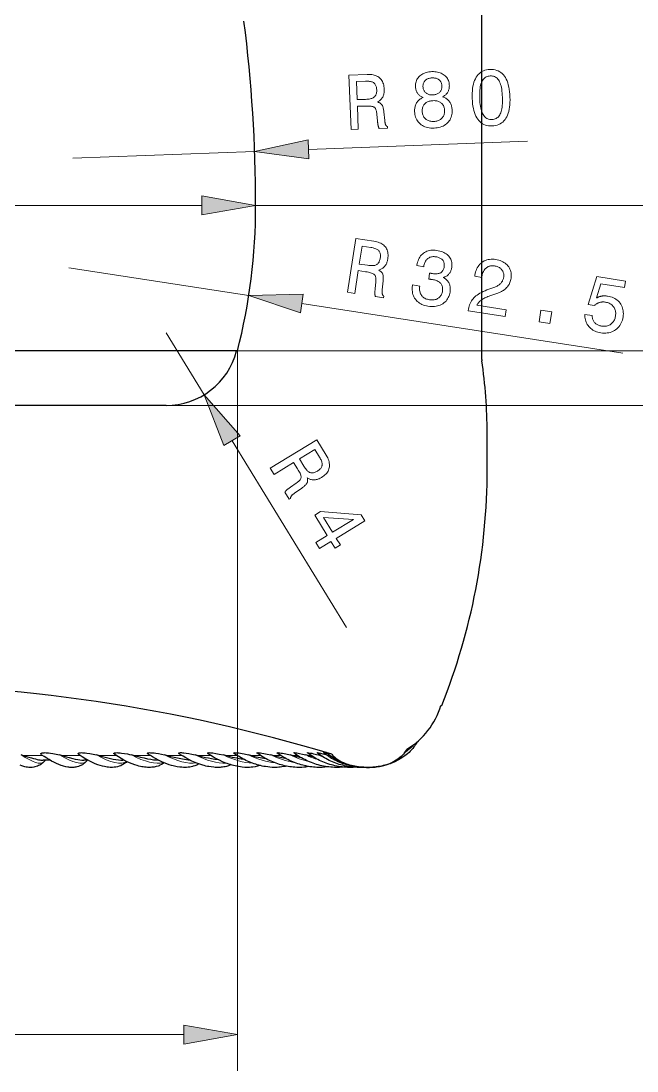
# Model space of a CAD drawing. Extents: x 0 to 297, y 0 to 420.
# Drawn here: x 165.6 to 199.5, y 113.2 to 170.9 of the extents above; entities that cross this region are included whole.
import ezdxf

# ---------------------------------------------------------------- set-up
doc = ezdxf.new("R2010")
doc.units = 0

msp = doc.modelspace()

# ---------------------------------------------------------------- linework, layer by layer
at = {"color": 7, "lineweight": 30}
for p, q in [((190.938, 152.298), (190.938, 266.724)), ((177.513, 152.761), (135.513, 152.761)), ((177.463, 152.761), (135.563, 152.761)), ((173.59, 149.761), (139.436, 149.761))]:
    msp.add_line(p, q, dxfattribs=at)
at = {"color": 7, "lineweight": 13, "ltscale": 0.301139}
for p, q in [((181.41, 163.844), (193.447, 164.292)), ((177.217, 147.827), (183.498, 137.549))]:
    msp.add_line(p, q, dxfattribs=at)
at = {"color": 7, "lineweight": 13, "ltscale": 0.25}
for p, q in [((168.465, 163.362), (178.458, 163.734)), ((168.251, 157.335), (178.134, 155.813))]:
    msp.add_line(p, q, dxfattribs=at)
at = {"color": 7, "lineweight": 13}
for p, q in [((137.467, 160.761), (175.559, 160.761)), ((178.513, 160.761), (216.996, 160.761)), ((178.513, 160.761), (216.596, 160.761)), ((177.463, 152.761), (216.596, 152.761)), ((177.463, 152.761), (226.474, 152.761)), ((177.463, 152.761), (226.474, 152.761)), ((177.513, 152.761), (177.513, 113.171)), ((173.59, 149.761), (226.474, 149.761)), ((173.59, 149.761), (236.232, 149.761)), ((138.467, 115.171), (174.559, 115.171))]:
    msp.add_line(p, q, dxfattribs=at)
at = {"color": 7, "lineweight": 13, "ltscale": 0.446069}
msp.add_line((181.054, 155.363), (198.689, 152.647), dxfattribs=at)
at = {"color": 7, "lineweight": 13, "ltscale": 0.1}
msp.add_line((173.59, 153.761), (175.676, 150.348), dxfattribs=at)
at = {"color": 7, "lineweight": 30, "ltscale": 0.05}
msp.add_line((191.238, 146.261), (191.238, 148.261), dxfattribs=at)
at = {"color": 7, "lineweight": 30, "ltscale": 0.00125}
msp.add_line((188.688, 133.261), (188.738, 133.261), dxfattribs=at)
at = {"color": 7, "lineweight": 30, "ltscale": 0.002489}
msp.add_line((165.711, 130.522), (165.616, 130.55), dxfattribs=at)
at = {"color": 7, "lineweight": 13, "ltscale": 0.027227}
msp.add_line((166.8, 130.522), (165.711, 130.522), dxfattribs=at)
at = {"color": 7, "lineweight": 30, "ltscale": 0.002607}
msp.add_line((167.833, 130.522), (167.732, 130.55), dxfattribs=at)
at = {"color": 7, "lineweight": 13, "ltscale": 0.026181}
msp.add_line((168.88, 130.522), (167.833, 130.522), dxfattribs=at)
at = {"color": 7, "lineweight": 30, "ltscale": 0.002707}
msp.add_line((169.868, 130.522), (169.764, 130.55), dxfattribs=at)
at = {"color": 7, "lineweight": 13, "ltscale": 0.024485}
msp.add_line((170.848, 130.522), (169.868, 130.522), dxfattribs=at)
at = {"color": 7, "lineweight": 30, "ltscale": 0.002788}
msp.add_line((171.802, 130.522), (171.694, 130.55), dxfattribs=at)
at = {"color": 7, "lineweight": 13, "ltscale": 0.022691}
msp.add_line((172.71, 130.522), (171.802, 130.522), dxfattribs=at)
at = {"color": 7, "lineweight": 30, "ltscale": 0.002849}
msp.add_line((173.62, 130.522), (173.509, 130.55), dxfattribs=at)
at = {"color": 7, "lineweight": 13, "ltscale": 0.020691}
msp.add_line((174.447, 130.522), (173.62, 130.522), dxfattribs=at)
at = {"color": 7, "lineweight": 30, "ltscale": 0.002889}
msp.add_line((175.307, 130.522), (175.195, 130.55), dxfattribs=at)
at = {"color": 7, "lineweight": 13, "ltscale": 0.01843}
msp.add_line((176.044, 130.522), (175.307, 130.522), dxfattribs=at)
at = {"color": 7, "lineweight": 30, "ltscale": 0.002909}
msp.add_line((176.851, 130.522), (176.738, 130.55), dxfattribs=at)
at = {"color": 7, "lineweight": 13, "ltscale": 0.015949}
msp.add_line((177.489, 130.522), (176.851, 130.522), dxfattribs=at)
at = {"color": 7, "lineweight": 30, "ltscale": 0.002908}
msp.add_line((178.241, 130.522), (178.128, 130.55), dxfattribs=at)
at = {"color": 7, "lineweight": 13, "ltscale": 0.013243}
msp.add_line((178.77, 130.522), (178.241, 130.522), dxfattribs=at)
at = {"color": 7, "lineweight": 30, "ltscale": 0.002886}
msp.add_line((179.465, 130.522), (179.353, 130.55), dxfattribs=at)
at = {"color": 7, "lineweight": 13, "ltscale": 0.005383}
msp.add_line((179.68, 130.522), (179.465, 130.522), dxfattribs=at)
at = {"color": 7, "lineweight": 13, "ltscale": 0.005293}
msp.add_line((179.892, 130.522), (179.68, 130.522), dxfattribs=at)
at = {"color": 7, "lineweight": 30, "ltscale": 0.002843}
msp.add_line((180.514, 130.522), (180.404, 130.55), dxfattribs=at)
at = {"color": 7, "lineweight": 13, "ltscale": 0.007336}
msp.add_line((180.807, 130.522), (180.514, 130.522), dxfattribs=at)
at = {"color": 7, "lineweight": 30, "ltscale": 0.00278}
msp.add_line((181.381, 130.522), (181.273, 130.55), dxfattribs=at)
at = {"color": 7, "lineweight": 13, "ltscale": 0.004146}
msp.add_line((181.547, 130.522), (181.381, 130.522), dxfattribs=at)
at = {"color": 7, "lineweight": 30, "ltscale": 0.006709}
msp.add_line((181.381, 130.522), (181.641, 130.458), dxfattribs=at)
at = {"color": 7, "lineweight": 30, "ltscale": 0.002697}
msp.add_line((182.058, 130.522), (181.954, 130.55), dxfattribs=at)
at = {"color": 7, "lineweight": 13, "ltscale": 0.000825119}
msp.add_line((182.091, 130.522), (182.058, 130.522), dxfattribs=at)
at = {"color": 7, "lineweight": 30, "ltscale": 0.001118}
msp.add_line((182.058, 130.522), (182.102, 130.511), dxfattribs=at)
at = {"color": 7, "lineweight": 30, "ltscale": 0.009568}
msp.add_line((167.208, 130.261), (166.825, 130.261), dxfattribs=at)
at = {"color": 7, "lineweight": 30, "ltscale": 0.003417}
msp.add_line((166.863, 130.162), (166.956, 130.261), dxfattribs=at)
at = {"color": 7, "lineweight": 30, "ltscale": 0.005785}
msp.add_line((169.3, 130.261), (169.069, 130.261), dxfattribs=at)
at = {"color": 7, "lineweight": 30, "ltscale": 0.002064}
msp.add_line((169.219, 130.201), (169.274, 130.262), dxfattribs=at)
at = {"color": 7, "lineweight": 30, "ltscale": 0.00183}
msp.add_line((171.29, 130.261), (171.217, 130.261), dxfattribs=at)
at = {"color": 7, "lineweight": 13}
for points in [[(187.717, 166.695), (187.677, 166.712), (187.64, 166.731), (187.605, 166.751), (187.571, 166.773), (187.539, 166.796), (187.51, 166.82), (187.482, 166.845), (187.456, 166.872), (187.432, 166.901), (187.41, 166.931), (187.39, 166.962), (187.372, 166.994), (187.356, 167.029), (187.342, 167.064), (187.33, 167.102), (187.319, 167.14), (187.311, 167.181), (187.304, 167.222), (187.3, 167.266), (187.297, 167.31), (187.297, 167.378), (187.303, 167.443), (187.313, 167.506), (187.329, 167.566), (187.35, 167.624), (187.377, 167.68), (187.408, 167.733), (187.445, 167.784), (187.487, 167.832), (187.535, 167.878), (187.586, 167.921), (187.641, 167.96), (187.699, 167.994), (187.761, 168.024), (187.826, 168.05), (187.894, 168.072), (187.965, 168.09), (188.04, 168.104), (188.118, 168.113), (188.2, 168.118), (188.282, 168.119), (188.36, 168.115), (188.436, 168.108), (188.509, 168.095), (188.578, 168.078), (188.645, 168.057), (188.709, 168.032), (188.769, 168.002), (188.826, 167.967), (188.881, 167.928), (188.931, 167.886), (188.976, 167.841), (189.017, 167.793), (189.052, 167.742), (189.082, 167.688), (189.107, 167.632), (189.127, 167.573), (189.142, 167.511), (189.152, 167.447), (189.157, 167.379), (189.158, 167.334), (189.157, 167.29), (189.154, 167.248), (189.148, 167.207), (189.141, 167.167), (189.132, 167.129), (189.121, 167.092), (189.107, 167.057), (189.092, 167.023), (189.075, 166.99), (189.056, 166.959), (189.034, 166.929), (189.011, 166.9), (188.985, 166.873), (188.957, 166.847), (188.928, 166.822), (188.896, 166.798), (188.861, 166.776), (188.825, 166.755), (188.787, 166.735), (188.836, 166.717), (188.882, 166.697), (188.926, 166.675), (188.968, 166.652), (189.008, 166.625), (189.045, 166.597), (189.079, 166.567), (189.112, 166.535), (189.142, 166.501), (189.169, 166.464), (189.195, 166.426), (189.217, 166.386), (189.238, 166.344), (189.256, 166.3), (189.271, 166.255), (189.284, 166.207), (189.295, 166.158), (189.303, 166.107), (189.309, 166.054), (189.312, 165.999), (189.313, 165.914), (189.307, 165.833), (189.296, 165.755), (189.279, 165.68), (189.257, 165.608), (189.229, 165.54), (189.195, 165.475), (189.155, 165.413), (189.11, 165.355), (189.059, 165.3), (189.003, 165.249), (188.943, 165.203), (188.879, 165.162), (188.81, 165.126), (188.738, 165.095), (188.662, 165.069), (188.581, 165.048), (188.496, 165.032), (188.408, 165.021), (188.315, 165.015), (188.222, 165.014), (188.133, 165.018), (188.047, 165.028), (187.966, 165.043), (187.888, 165.063), (187.813, 165.089), (187.743, 165.12), (187.676, 165.156), (187.613, 165.197), (187.553, 165.244), (187.499, 165.295), (187.449, 165.35), (187.405, 165.409), (187.367, 165.471), (187.334, 165.537), (187.306, 165.607), (187.284, 165.68), (187.267, 165.757), (187.256, 165.838), (187.25, 165.922), (187.249, 165.977), (187.251, 166.03), (187.255, 166.082), (187.262, 166.132), (187.271, 166.18), (187.284, 166.227), (187.298, 166.272), (187.315, 166.315), (187.335, 166.357), (187.358, 166.397), (187.382, 166.435), (187.41, 166.472), (187.44, 166.506), (187.472, 166.539), (187.506, 166.57), (187.544, 166.599), (187.583, 166.626), (187.625, 166.651), (187.67, 166.674)], [(190.415, 166.644), (190.412, 166.792), (190.415, 166.934), (190.423, 167.068), (190.437, 167.195), (190.456, 167.316), (190.481, 167.429), (190.512, 167.535), (190.548, 167.634), (190.59, 167.726), (190.637, 167.811), (190.69, 167.889), (190.748, 167.958), (190.811, 168.02), (190.879, 168.075), (190.952, 168.121), (191.031, 168.16), (191.114, 168.191), (191.203, 168.214), (191.297, 168.229), (191.396, 168.237), (191.496, 168.237), (191.591, 168.228), (191.682, 168.212), (191.768, 168.188), (191.849, 168.155), (191.925, 168.115), (191.997, 168.066), (192.064, 168.009), (192.127, 167.945), (192.184, 167.872), (192.237, 167.791), (192.285, 167.703), (192.328, 167.607), (192.366, 167.503), (192.399, 167.392), (192.427, 167.273), (192.45, 167.146), (192.469, 167.012), (192.482, 166.87), (192.49, 166.721), (192.493, 166.571), (192.49, 166.429), (192.482, 166.295), (192.469, 166.167), (192.449, 166.047), (192.425, 165.934), (192.394, 165.828), (192.359, 165.73), (192.317, 165.638), (192.271, 165.554), (192.218, 165.478), (192.161, 165.409), (192.098, 165.348), (192.03, 165.294), (191.957, 165.248), (191.878, 165.21), (191.794, 165.18), (191.705, 165.157), (191.611, 165.141), (191.511, 165.134), (191.412, 165.134), (191.317, 165.142), (191.227, 165.159), (191.141, 165.183), (191.06, 165.216), (190.984, 165.256), (190.912, 165.305), (190.844, 165.361), (190.781, 165.426), (190.723, 165.499), (190.67, 165.579), (190.621, 165.668), (190.578, 165.763), (190.539, 165.866), (190.506, 165.977), (190.478, 166.095), (190.454, 166.221), (190.436, 166.354), (190.423, 166.495)], [(183.754, 164.932), (183.643, 167.925), (184.644, 167.963), (184.73, 167.964), (184.812, 167.96), (184.891, 167.952), (184.965, 167.94), (185.035, 167.923), (185.102, 167.901), (185.164, 167.875), (185.222, 167.844), (185.276, 167.809), (185.326, 167.77), (185.372, 167.726), (185.413, 167.678), (185.45, 167.625), (185.482, 167.569), (185.51, 167.508), (185.533, 167.444), (185.552, 167.375), (185.566, 167.302), (185.576, 167.224), (185.581, 167.143), (185.582, 167.095), (185.581, 167.047), (185.577, 167.002), (185.572, 166.957), (185.565, 166.915), (185.555, 166.873), (185.544, 166.833), (185.53, 166.795), (185.514, 166.758), (185.497, 166.722), (185.477, 166.688), (185.455, 166.656), (185.432, 166.624), (185.406, 166.595), (185.378, 166.567), (185.349, 166.541), (185.317, 166.516), (185.283, 166.492), (185.248, 166.47), (185.21, 166.45), (185.243, 166.44), (185.273, 166.43), (185.302, 166.418), (185.329, 166.404), (185.354, 166.39), (185.377, 166.374), (185.399, 166.357), (185.418, 166.338), (185.436, 166.319), (185.452, 166.298), (185.467, 166.274), (185.481, 166.248), (185.494, 166.218), (185.505, 166.184), (185.516, 166.147), (185.526, 166.107), (185.536, 166.063), (185.544, 166.016), (185.551, 165.966), (185.557, 165.912), (185.607, 165.427), (185.611, 165.396), (185.614, 165.367), (185.618, 165.34), (185.623, 165.314), (185.627, 165.29), (185.632, 165.268), (185.638, 165.248), (185.643, 165.229), (185.649, 165.212), (185.656, 165.197), (185.662, 165.182), (185.67, 165.169), (185.678, 165.156), (185.687, 165.144), (185.696, 165.133), (185.706, 165.123), (185.717, 165.113), (185.728, 165.104), (185.74, 165.096), (185.753, 165.088), (185.756, 165.006), (185.303, 164.989), (185.296, 164.999), (185.29, 165.01), (185.285, 165.022), (185.279, 165.035), (185.274, 165.049), (185.268, 165.064), (185.263, 165.08), (185.258, 165.096), (185.253, 165.114), (185.249, 165.133), (185.244, 165.153), (185.24, 165.174), (185.236, 165.197), (185.232, 165.221), (185.228, 165.246), (185.224, 165.273), (185.22, 165.301), (185.216, 165.33), (185.213, 165.361), (185.21, 165.393), (185.174, 165.78), (185.168, 165.836), (185.16, 165.888), (185.15, 165.937), (185.139, 165.98), (185.127, 166.02), (185.112, 166.056), (185.097, 166.087), (185.079, 166.115), (185.06, 166.138), (185.04, 166.157), (185.015, 166.173), (184.985, 166.187), (184.948, 166.199), (184.905, 166.208), (184.856, 166.216), (184.801, 166.222), (184.74, 166.226), (184.672, 166.228), (184.598, 166.228), (184.518, 166.226), (184.107, 166.211), (184.154, 164.947)], [(184.546, 167.592), (184.057, 167.574), (184.094, 166.577), (184.555, 166.594), (184.623, 166.598), (184.687, 166.604), (184.747, 166.612), (184.802, 166.622), (184.853, 166.634), (184.899, 166.649), (184.941, 166.666), (184.979, 166.684), (185.013, 166.705), (185.042, 166.729), (185.067, 166.754), (185.09, 166.783), (185.11, 166.815), (185.126, 166.849), (185.14, 166.887), (185.151, 166.927), (185.159, 166.971), (185.165, 167.017), (185.167, 167.067), (185.167, 167.119), (185.163, 167.171), (185.157, 167.219), (185.149, 167.264), (185.138, 167.307), (185.124, 167.346), (185.107, 167.382), (185.088, 167.415), (185.067, 167.444), (185.042, 167.471), (185.015, 167.494), (184.985, 167.515), (184.951, 167.533), (184.914, 167.549), (184.872, 167.563), (184.827, 167.574), (184.778, 167.582), (184.726, 167.588), (184.67, 167.592), (184.609, 167.593)], [(187.709, 167.292), (187.712, 167.25), (187.718, 167.21), (187.727, 167.171), (187.738, 167.134), (187.752, 167.099), (187.769, 167.066), (187.789, 167.035), (187.811, 167.005), (187.836, 166.978), (187.864, 166.952), (187.895, 166.928), (187.927, 166.907), (187.961, 166.889), (187.996, 166.873), (188.034, 166.86), (188.073, 166.85), (188.114, 166.842), (188.157, 166.837), (188.201, 166.835), (188.247, 166.835), (188.294, 166.838), (188.339, 166.844), (188.381, 166.852), (188.422, 166.863), (188.46, 166.876), (188.497, 166.891), (188.531, 166.91), (188.564, 166.931), (188.594, 166.954), (188.623, 166.98), (188.649, 167.008), (188.672, 167.037), (188.692, 167.069), (188.709, 167.101), (188.724, 167.136), (188.735, 167.171), (188.744, 167.209), (188.75, 167.248), (188.752, 167.288), (188.752, 167.331), (188.749, 167.373), (188.743, 167.413), (188.735, 167.451), (188.724, 167.487), (188.71, 167.521), (188.694, 167.554), (188.674, 167.584), (188.653, 167.613), (188.628, 167.639), (188.601, 167.664), (188.571, 167.686), (188.539, 167.706), (188.505, 167.723), (188.469, 167.738), (188.432, 167.75), (188.392, 167.76), (188.35, 167.767), (188.306, 167.771), (188.26, 167.773), (188.212, 167.773), (188.165, 167.77), (188.12, 167.764), (188.077, 167.756), (188.036, 167.746), (187.997, 167.734), (187.961, 167.719), (187.926, 167.701), (187.894, 167.682), (187.864, 167.66), (187.836, 167.635), (187.81, 167.609), (187.788, 167.58), (187.768, 167.55), (187.751, 167.519), (187.737, 167.485), (187.726, 167.45), (187.717, 167.413), (187.712, 167.374), (187.709, 167.334)], [(190.828, 166.659), (190.834, 166.538), (190.842, 166.425), (190.854, 166.318), (190.868, 166.217), (190.886, 166.124), (190.906, 166.037), (190.928, 165.957), (190.954, 165.884), (190.982, 165.817), (191.013, 165.758), (191.047, 165.704), (191.084, 165.657), (191.125, 165.615), (191.169, 165.579), (191.215, 165.549), (191.266, 165.525), (191.319, 165.507), (191.375, 165.495), (191.435, 165.488), (191.498, 165.488), (191.561, 165.493), (191.62, 165.504), (191.676, 165.52), (191.728, 165.542), (191.776, 165.569), (191.82, 165.602), (191.861, 165.641), (191.898, 165.685), (191.931, 165.734), (191.96, 165.79), (191.986, 165.851), (192.009, 165.919), (192.029, 165.994), (192.045, 166.075), (192.058, 166.164), (192.068, 166.258), (192.074, 166.36), (192.078, 166.468), (192.078, 166.583), (192.075, 166.705), (192.069, 166.827), (192.06, 166.942), (192.049, 167.051), (192.035, 167.152), (192.018, 167.246), (191.998, 167.333), (191.976, 167.413), (191.951, 167.486), (191.923, 167.553), (191.892, 167.612), (191.859, 167.665), (191.822, 167.712), (191.782, 167.753), (191.739, 167.789), (191.692, 167.818), (191.642, 167.842), (191.589, 167.86), (191.532, 167.872), (191.472, 167.878), (191.409, 167.879), (191.346, 167.874), (191.287, 167.863), (191.232, 167.846), (191.18, 167.824), (191.132, 167.797), (191.087, 167.763), (191.047, 167.724), (191.009, 167.68), (190.976, 167.629), (190.946, 167.574), (190.919, 167.512), (190.896, 167.443), (190.876, 167.368), (190.859, 167.287), (190.846, 167.198), (190.835, 167.104), (190.829, 167.002), (190.825, 166.894), (190.825, 166.78)], [(187.664, 165.946), (187.668, 165.893), (187.675, 165.842), (187.685, 165.793), (187.698, 165.747), (187.715, 165.703), (187.735, 165.661), (187.758, 165.622), (187.784, 165.586), (187.813, 165.551), (187.846, 165.52), (187.881, 165.491), (187.919, 165.465), (187.959, 165.443), (188.001, 165.423), (188.045, 165.408), (188.092, 165.395), (188.141, 165.386), (188.192, 165.38), (188.246, 165.377), (188.302, 165.377), (188.358, 165.381), (188.411, 165.388), (188.462, 165.398), (188.51, 165.41), (188.556, 165.426), (188.6, 165.446), (188.64, 165.468), (188.679, 165.493), (188.714, 165.522), (188.748, 165.553), (188.778, 165.587), (188.805, 165.624), (188.828, 165.662), (188.848, 165.703), (188.865, 165.745), (188.878, 165.79), (188.888, 165.838), (188.894, 165.887), (188.897, 165.938), (188.897, 165.992), (188.893, 166.042), (188.887, 166.09), (188.877, 166.135), (188.864, 166.178), (188.847, 166.219), (188.828, 166.258), (188.805, 166.294), (188.779, 166.328), (188.75, 166.36), (188.717, 166.389), (188.682, 166.416), (188.645, 166.44), (188.605, 166.461), (188.563, 166.479), (188.518, 166.494), (188.471, 166.505), (188.422, 166.514), (188.37, 166.519), (188.316, 166.522), (188.259, 166.521), (188.203, 166.518), (188.15, 166.511), (188.099, 166.502), (188.05, 166.49), (188.004, 166.475), (187.961, 166.457), (187.92, 166.436), (187.882, 166.412), (187.847, 166.385), (187.814, 166.356), (187.784, 166.324), (187.757, 166.29), (187.734, 166.254), (187.714, 166.216), (187.697, 166.176), (187.684, 166.134), (187.674, 166.09), (187.667, 166.044), (187.664, 165.996)], [(181.391, 164.364), (178.458, 163.734), (181.429, 163.323)], [(175.559, 160.24), (178.513, 160.761), (175.559, 161.282)], [(183.561, 155.989), (184.018, 158.95), (185.007, 158.797), (185.092, 158.782), (185.173, 158.763), (185.248, 158.74), (185.319, 158.714), (185.384, 158.684), (185.445, 158.65), (185.501, 158.613), (185.553, 158.572), (185.599, 158.527), (185.641, 158.479), (185.677, 158.427), (185.709, 158.372), (185.735, 158.314), (185.756, 158.252), (185.772, 158.187), (185.783, 158.119), (185.788, 158.048), (185.788, 157.974), (185.783, 157.896), (185.773, 157.815), (185.765, 157.767), (185.755, 157.721), (185.743, 157.677), (185.729, 157.635), (185.714, 157.594), (185.697, 157.555), (185.678, 157.518), (185.657, 157.483), (185.635, 157.45), (185.611, 157.418), (185.585, 157.388), (185.557, 157.36), (185.528, 157.334), (185.498, 157.31), (185.465, 157.288), (185.431, 157.267), (185.395, 157.249), (185.358, 157.232), (185.319, 157.218), (185.278, 157.205), (185.308, 157.189), (185.336, 157.173), (185.362, 157.156), (185.386, 157.137), (185.408, 157.118), (185.428, 157.098), (185.446, 157.077), (185.461, 157.056), (185.475, 157.033), (185.487, 157.009), (185.497, 156.984), (185.505, 156.955), (185.512, 156.923), (185.518, 156.888), (185.522, 156.85), (185.524, 156.808), (185.525, 156.764), (185.524, 156.716), (185.521, 156.665), (185.517, 156.611), (185.474, 156.125), (185.472, 156.094), (185.47, 156.065), (185.469, 156.037), (185.469, 156.011), (185.469, 155.987), (185.469, 155.964), (185.471, 155.943), (185.473, 155.924), (185.475, 155.906), (185.479, 155.89), (185.483, 155.874), (185.487, 155.86), (185.493, 155.846), (185.499, 155.833), (185.506, 155.82), (185.514, 155.808), (185.523, 155.796), (185.532, 155.785), (185.542, 155.775), (185.553, 155.765), (185.541, 155.684), (185.093, 155.753), (185.089, 155.764), (185.085, 155.776), (185.081, 155.788), (185.078, 155.802), (185.076, 155.817), (185.073, 155.832), (185.071, 155.849), (185.069, 155.866), (185.068, 155.885), (185.067, 155.904), (185.067, 155.924), (185.066, 155.946), (185.066, 155.969), (185.067, 155.993), (185.068, 156.019), (185.069, 156.046), (185.071, 156.074), (185.073, 156.104), (185.075, 156.135), (185.078, 156.167), (185.116, 156.553), (185.12, 156.61), (185.123, 156.663), (185.122, 156.712), (185.12, 156.757), (185.115, 156.798), (185.108, 156.836), (185.098, 156.87), (185.086, 156.9), (185.072, 156.926), (185.055, 156.949), (185.034, 156.969), (185.007, 156.989), (184.973, 157.007), (184.933, 157.025), (184.886, 157.042), (184.833, 157.058), (184.774, 157.074), (184.708, 157.088), (184.635, 157.102), (184.556, 157.115), (184.15, 157.178), (183.957, 155.928)], [(184.841, 158.452), (184.358, 158.526), (184.206, 157.54), (184.662, 157.47), (184.73, 157.461), (184.794, 157.455), (184.854, 157.451), (184.91, 157.451), (184.962, 157.453), (185.01, 157.459), (185.055, 157.467), (185.095, 157.479), (185.132, 157.493), (185.165, 157.51), (185.195, 157.53), (185.223, 157.554), (185.248, 157.582), (185.271, 157.612), (185.292, 157.647), (185.31, 157.684), (185.327, 157.726), (185.34, 157.77), (185.352, 157.819), (185.361, 157.87), (185.368, 157.921), (185.371, 157.97), (185.372, 158.016), (185.368, 158.06), (185.362, 158.101), (185.353, 158.139), (185.34, 158.175), (185.325, 158.208), (185.306, 158.239), (185.284, 158.267), (185.258, 158.293), (185.229, 158.317), (185.195, 158.34), (185.156, 158.361), (185.114, 158.38), (185.068, 158.398), (185.017, 158.414), (184.963, 158.428), (184.904, 158.441)], [(187.137, 156.389), (187.531, 156.329), (187.524, 156.267), (187.521, 156.208), (187.522, 156.151), (187.526, 156.096), (187.534, 156.044), (187.546, 155.994), (187.561, 155.947), (187.58, 155.901), (187.602, 155.858), (187.628, 155.818), (187.658, 155.78), (187.69, 155.745), (187.726, 155.713), (187.765, 155.684), (187.807, 155.658), (187.852, 155.635), (187.901, 155.616), (187.952, 155.599), (188.007, 155.585), (188.065, 155.574), (188.123, 155.567), (188.178, 155.563), (188.231, 155.563), (188.283, 155.566), (188.332, 155.573), (188.379, 155.584), (188.425, 155.597), (188.468, 155.615), (188.509, 155.636), (188.549, 155.66), (188.586, 155.687), (188.62, 155.718), (188.65, 155.751), (188.678, 155.787), (188.703, 155.826), (188.725, 155.868), (188.744, 155.912), (188.76, 155.96), (188.773, 156.01), (188.783, 156.063), (188.788, 156.112), (188.791, 156.159), (188.789, 156.204), (188.784, 156.248), (188.775, 156.29), (188.763, 156.331), (188.747, 156.369), (188.727, 156.406), (188.704, 156.442), (188.677, 156.475), (188.646, 156.507), (188.613, 156.536), (188.576, 156.563), (188.536, 156.588), (188.493, 156.61), (188.447, 156.63), (188.398, 156.647), (188.346, 156.662), (188.291, 156.675), (188.232, 156.686), (188.224, 156.687), (188.215, 156.688), (188.207, 156.689), (188.198, 156.691), (188.189, 156.692), (188.181, 156.693), (188.172, 156.694), (188.163, 156.695), (188.154, 156.696), (188.144, 156.697), (188.135, 156.698), (188.125, 156.699), (188.114, 156.7), (188.103, 156.701), (188.091, 156.703), (188.078, 156.704), (188.065, 156.705), (188.052, 156.707), (188.037, 156.708), (188.023, 156.709), (188.074, 157.045), (188.083, 157.043), (188.092, 157.041), (188.101, 157.039), (188.11, 157.038), (188.119, 157.036), (188.127, 157.034), (188.136, 157.033), (188.144, 157.031), (188.153, 157.03), (188.161, 157.028), (188.169, 157.027), (188.178, 157.025), (188.186, 157.024), (188.193, 157.023), (188.201, 157.021), (188.209, 157.02), (188.216, 157.019), (188.224, 157.018), (188.231, 157.016), (188.238, 157.015), (188.294, 157.008), (188.348, 157.003), (188.399, 157.001), (188.447, 157.002), (188.493, 157.005), (188.536, 157.011), (188.576, 157.02), (188.614, 157.032), (188.649, 157.046), (188.682, 157.063), (188.712, 157.083), (188.739, 157.106), (188.765, 157.131), (188.787, 157.16), (188.808, 157.191), (188.826, 157.225), (188.841, 157.261), (188.855, 157.301), (188.865, 157.344), (188.874, 157.389), (188.879, 157.433), (188.882, 157.475), (188.881, 157.516), (188.877, 157.555), (188.871, 157.593), (188.861, 157.629), (188.849, 157.663), (188.833, 157.695), (188.814, 157.726), (188.793, 157.755), (188.768, 157.783), (188.741, 157.808), (188.711, 157.831), (188.678, 157.852), (188.643, 157.871), (188.605, 157.888), (188.564, 157.903), (188.52, 157.916), (188.474, 157.927), (188.425, 157.936), (188.369, 157.943), (188.316, 157.946), (188.265, 157.946), (188.216, 157.942), (188.169, 157.934), (188.125, 157.923), (188.083, 157.908), (188.043, 157.889), (188.005, 157.867), (187.97, 157.842), (187.937, 157.812), (187.906, 157.78), (187.878, 157.743), (187.852, 157.704), (187.829, 157.661), (187.808, 157.614), (187.79, 157.564), (187.774, 157.511), (187.761, 157.454), (187.75, 157.393), (187.371, 157.452), (187.376, 157.481), (187.391, 157.566), (187.411, 157.646), (187.436, 157.723), (187.465, 157.795), (187.499, 157.862), (187.537, 157.926), (187.58, 157.985), (187.628, 158.039), (187.679, 158.09), (187.736, 158.136), (187.796, 158.177), (187.858, 158.212), (187.924, 158.242), (187.992, 158.266), (188.063, 158.284), (188.136, 158.296), (188.213, 158.303), (188.292, 158.304), (188.373, 158.299), (188.458, 158.289), (188.546, 158.273), (188.63, 158.254), (188.709, 158.231), (188.783, 158.204), (188.853, 158.174), (188.918, 158.141), (188.978, 158.103), (189.033, 158.063), (189.084, 158.018), (189.13, 157.97), (189.17, 157.919), (189.206, 157.865), (189.235, 157.809), (189.26, 157.75), (189.278, 157.689), (189.292, 157.625), (189.299, 157.559), (189.301, 157.49), (189.298, 157.418), (189.289, 157.344), (189.282, 157.302), (189.273, 157.261), (189.262, 157.222), (189.249, 157.185), (189.235, 157.149), (189.219, 157.114), (189.201, 157.081), (189.182, 157.05), (189.161, 157.02), (189.138, 156.992), (189.113, 156.965), (189.087, 156.94), (189.06, 156.917), (189.031, 156.896), (189, 156.876), (188.967, 156.858), (188.934, 156.842), (188.898, 156.827), (188.861, 156.815), (188.822, 156.804), (188.866, 156.778), (188.907, 156.751), (188.946, 156.722), (188.982, 156.691), (189.016, 156.659), (189.046, 156.626), (189.075, 156.59), (189.1, 156.553), (189.123, 156.515), (189.144, 156.475), (189.161, 156.433), (189.176, 156.39), (189.189, 156.346), (189.198, 156.301), (189.205, 156.254), (189.209, 156.205), (189.21, 156.156), (189.208, 156.105), (189.204, 156.053), (189.197, 155.999), (189.181, 155.916), (189.16, 155.837), (189.134, 155.762), (189.102, 155.692), (189.065, 155.626), (189.023, 155.564), (188.975, 155.506), (188.922, 155.453), (188.864, 155.404), (188.8, 155.359), (188.732, 155.319), (188.661, 155.285), (188.587, 155.257), (188.51, 155.234), (188.43, 155.217), (188.347, 155.206), (188.261, 155.201), (188.172, 155.202), (188.08, 155.208), (187.985, 155.22), (187.896, 155.236), (187.811, 155.258), (187.73, 155.284), (187.655, 155.315), (187.583, 155.351), (187.517, 155.391), (187.454, 155.436), (187.397, 155.487), (187.344, 155.542), (187.295, 155.601), (187.252, 155.665), (187.215, 155.731), (187.183, 155.8), (187.158, 155.872), (187.139, 155.946), (187.125, 156.024), (187.118, 156.104), (187.117, 156.186), (187.122, 156.272), (187.133, 156.36)], [(190.19, 154.968), (190.192, 154.98), (190.208, 155.066), (190.227, 155.149), (190.249, 155.228), (190.275, 155.304), (190.305, 155.376), (190.339, 155.444), (190.376, 155.509), (190.417, 155.571), (190.461, 155.629), (190.509, 155.683), (190.563, 155.735), (190.622, 155.786), (190.689, 155.836), (190.762, 155.885), (190.841, 155.933), (190.927, 155.979), (191.02, 156.024), (191.119, 156.069), (191.225, 156.112), (191.337, 156.154), (191.61, 156.253), (191.658, 156.271), (191.704, 156.29), (191.747, 156.31), (191.788, 156.331), (191.827, 156.353), (191.863, 156.376), (191.897, 156.4), (191.928, 156.425), (191.958, 156.451), (191.984, 156.478), (192.009, 156.506), (192.032, 156.535), (192.052, 156.566), (192.071, 156.598), (192.088, 156.632), (192.103, 156.667), (192.116, 156.704), (192.127, 156.741), (192.136, 156.781), (192.144, 156.821), (192.149, 156.868), (192.151, 156.913), (192.15, 156.956), (192.145, 156.999), (192.136, 157.04), (192.124, 157.08), (192.109, 157.118), (192.09, 157.156), (192.067, 157.192), (192.041, 157.226), (192.012, 157.259), (191.98, 157.289), (191.946, 157.317), (191.908, 157.341), (191.869, 157.364), (191.826, 157.384), (191.782, 157.401), (191.734, 157.416), (191.684, 157.428), (191.631, 157.438), (191.578, 157.444), (191.527, 157.446), (191.477, 157.444), (191.429, 157.439), (191.383, 157.429), (191.339, 157.415), (191.296, 157.397), (191.255, 157.375), (191.216, 157.349), (191.179, 157.32), (191.143, 157.286), (191.111, 157.249), (191.081, 157.209), (191.053, 157.166), (191.029, 157.12), (191.007, 157.07), (190.987, 157.017), (190.971, 156.961), (190.957, 156.902), (190.946, 156.839), (190.94, 156.804), (190.553, 156.864), (190.562, 156.924), (190.579, 157.015), (190.6, 157.102), (190.627, 157.184), (190.658, 157.261), (190.693, 157.334), (190.734, 157.402), (190.779, 157.465), (190.829, 157.523), (190.884, 157.577), (190.943, 157.626), (191.006, 157.669), (191.073, 157.707), (191.142, 157.738), (191.214, 157.764), (191.289, 157.783), (191.367, 157.796), (191.448, 157.803), (191.532, 157.804), (191.619, 157.799), (191.708, 157.788), (191.794, 157.773), (191.875, 157.753), (191.952, 157.728), (192.026, 157.7), (192.095, 157.666), (192.16, 157.629), (192.22, 157.587), (192.277, 157.541), (192.33, 157.49), (192.378, 157.436), (192.422, 157.377), (192.459, 157.317), (192.491, 157.254), (192.517, 157.19), (192.537, 157.123), (192.551, 157.053), (192.56, 156.982), (192.562, 156.908), (192.559, 156.832), (192.549, 156.754), (192.539, 156.694), (192.525, 156.636), (192.508, 156.58), (192.488, 156.525), (192.466, 156.473), (192.44, 156.423), (192.412, 156.375), (192.38, 156.329), (192.346, 156.284), (192.308, 156.242), (192.268, 156.202), (192.225, 156.163), (192.178, 156.127), (192.128, 156.091), (192.075, 156.058), (192.019, 156.027), (191.96, 155.997), (191.898, 155.969), (191.832, 155.942), (191.764, 155.918), (191.494, 155.829), (191.419, 155.803), (191.348, 155.777), (191.282, 155.751), (191.219, 155.725), (191.161, 155.7), (191.106, 155.674), (191.056, 155.648), (191.01, 155.623), (190.969, 155.598), (190.931, 155.572), (190.896, 155.547), (190.863, 155.52), (190.833, 155.492), (190.804, 155.463), (190.777, 155.433), (190.753, 155.402), (190.73, 155.371), (190.709, 155.338), (190.691, 155.304), (190.674, 155.269), (192.282, 155.021), (192.226, 154.654)], [(196.614, 154.769), (197.01, 154.708), (197.012, 154.662), (197.016, 154.617), (197.023, 154.574), (197.032, 154.532), (197.044, 154.492), (197.06, 154.454), (197.077, 154.417), (197.098, 154.382), (197.121, 154.349), (197.147, 154.317), (197.176, 154.287), (197.207, 154.26), (197.239, 154.235), (197.274, 154.212), (197.311, 154.192), (197.35, 154.174), (197.392, 154.158), (197.435, 154.145), (197.481, 154.134), (197.528, 154.125), (197.587, 154.118), (197.644, 154.115), (197.699, 154.116), (197.753, 154.12), (197.804, 154.129), (197.854, 154.142), (197.902, 154.159), (197.948, 154.179), (197.993, 154.204), (198.036, 154.233), (198.076, 154.265), (198.113, 154.3), (198.146, 154.337), (198.177, 154.378), (198.204, 154.422), (198.228, 154.468), (198.248, 154.517), (198.266, 154.569), (198.28, 154.624), (198.29, 154.682), (198.298, 154.741), (198.301, 154.799), (198.3, 154.855), (198.296, 154.908), (198.287, 154.96), (198.275, 155.01), (198.258, 155.058), (198.238, 155.104), (198.214, 155.148), (198.185, 155.191), (198.153, 155.231), (198.119, 155.267), (198.081, 155.3), (198.04, 155.331), (197.996, 155.357), (197.949, 155.381), (197.899, 155.402), (197.846, 155.419), (197.79, 155.433), (197.732, 155.444), (197.697, 155.449), (197.663, 155.452), (197.63, 155.453), (197.596, 155.454), (197.564, 155.452), (197.531, 155.45), (197.499, 155.445), (197.467, 155.44), (197.436, 155.433), (197.405, 155.424), (197.375, 155.414), (197.345, 155.402), (197.316, 155.389), (197.287, 155.375), (197.259, 155.359), (197.231, 155.342), (197.203, 155.323), (197.177, 155.303), (197.151, 155.281), (197.125, 155.258), (196.785, 155.31), (197.261, 156.846), (198.844, 156.602), (198.79, 156.252), (197.492, 156.452), (197.25, 155.672), (197.275, 155.687), (197.3, 155.701), (197.326, 155.714), (197.352, 155.726), (197.379, 155.737), (197.407, 155.746), (197.435, 155.755), (197.464, 155.763), (197.493, 155.77), (197.523, 155.776), (197.554, 155.781), (197.585, 155.784), (197.617, 155.787), (197.648, 155.789), (197.68, 155.789), (197.713, 155.789), (197.746, 155.787), (197.779, 155.785), (197.813, 155.781), (197.847, 155.776), (197.936, 155.76), (198.02, 155.738), (198.101, 155.712), (198.177, 155.681), (198.248, 155.645), (198.315, 155.604), (198.378, 155.559), (198.436, 155.508), (198.49, 155.452), (198.539, 155.392), (198.584, 155.328), (198.622, 155.262), (198.654, 155.193), (198.68, 155.121), (198.7, 155.047), (198.714, 154.97), (198.721, 154.891), (198.723, 154.81), (198.719, 154.725), (198.708, 154.639), (198.691, 154.548), (198.669, 154.461), (198.641, 154.379), (198.608, 154.301), (198.569, 154.228), (198.526, 154.159), (198.476, 154.094), (198.422, 154.034), (198.362, 153.979), (198.297, 153.928), (198.228, 153.882), (198.156, 153.843), (198.081, 153.81), (198.004, 153.783), (197.924, 153.763), (197.841, 153.749), (197.756, 153.741), (197.668, 153.74), (197.578, 153.745), (197.484, 153.757), (197.402, 153.772), (197.324, 153.791), (197.249, 153.815), (197.178, 153.842), (197.11, 153.875), (197.046, 153.911), (196.986, 153.952), (196.929, 153.997), (196.876, 154.046), (196.826, 154.1), (196.781, 154.157), (196.741, 154.216), (196.706, 154.277), (196.677, 154.341), (196.653, 154.407), (196.635, 154.475), (196.622, 154.545), (196.614, 154.618), (196.611, 154.692)], [(181.133, 155.878), (178.134, 155.813), (180.975, 154.848)], [(194.097, 154.366), (194.195, 155.001), (194.785, 154.91), (194.687, 154.275)], [(177.661, 148.099), (175.676, 150.348), (176.772, 147.555)], [(179.312, 146.315), (181.869, 147.878), (182.391, 147.023), (182.434, 146.948), (182.471, 146.875), (182.503, 146.802), (182.528, 146.731), (182.548, 146.662), (182.561, 146.594), (182.569, 146.527), (182.571, 146.461), (182.567, 146.397), (182.556, 146.334), (182.54, 146.272), (182.519, 146.213), (182.491, 146.155), (182.458, 146.099), (182.418, 146.046), (182.373, 145.994), (182.323, 145.943), (182.266, 145.895), (182.203, 145.849), (182.135, 145.804), (182.093, 145.78), (182.051, 145.758), (182.01, 145.738), (181.969, 145.721), (181.928, 145.707), (181.887, 145.695), (181.847, 145.686), (181.806, 145.679), (181.766, 145.674), (181.727, 145.672), (181.687, 145.673), (181.648, 145.676), (181.61, 145.681), (181.571, 145.689), (181.533, 145.699), (181.496, 145.712), (181.459, 145.728), (181.422, 145.745), (181.385, 145.766), (181.349, 145.789), (181.357, 145.756), (181.362, 145.724), (181.366, 145.693), (181.367, 145.663), (181.367, 145.634), (181.364, 145.606), (181.36, 145.579), (181.353, 145.552), (181.345, 145.527), (181.335, 145.503), (181.322, 145.479), (181.305, 145.454), (181.285, 145.428), (181.262, 145.401), (181.235, 145.373), (181.205, 145.345), (181.171, 145.316), (181.134, 145.286), (181.094, 145.255), (181.05, 145.223), (180.651, 144.942), (180.626, 144.924), (180.602, 144.906), (180.581, 144.889), (180.561, 144.873), (180.542, 144.857), (180.525, 144.842), (180.51, 144.827), (180.496, 144.813), (180.484, 144.8), (180.474, 144.787), (180.465, 144.774), (180.457, 144.761), (180.45, 144.748), (180.444, 144.734), (180.438, 144.721), (180.434, 144.707), (180.431, 144.693), (180.429, 144.678), (180.427, 144.664), (180.427, 144.649), (180.357, 144.606), (180.12, 144.993), (180.126, 145.003), (180.133, 145.014), (180.14, 145.025), (180.149, 145.036), (180.158, 145.048), (180.169, 145.06), (180.18, 145.072), (180.192, 145.084), (180.205, 145.097), (180.219, 145.11), (180.234, 145.124), (180.251, 145.138), (180.269, 145.153), (180.288, 145.168), (180.308, 145.184), (180.329, 145.201), (180.352, 145.218), (180.376, 145.235), (180.401, 145.253), (180.427, 145.272), (180.747, 145.492), (180.793, 145.525), (180.835, 145.558), (180.872, 145.59), (180.905, 145.621), (180.933, 145.651), (180.957, 145.681), (180.977, 145.71), (180.992, 145.739), (181.003, 145.767), (181.01, 145.794), (181.012, 145.823), (181.009, 145.856), (181.001, 145.894), (180.989, 145.936), (180.972, 145.983), (180.95, 146.034), (180.924, 146.09), (180.892, 146.149), (180.856, 146.214), (180.815, 146.282), (180.601, 146.633), (179.521, 145.974)], [(182.02, 146.927), (181.765, 147.344), (180.914, 146.824), (181.154, 146.431), (181.191, 146.373), (181.227, 146.32), (181.263, 146.272), (181.299, 146.229), (181.335, 146.191), (181.37, 146.157), (181.406, 146.129), (181.44, 146.105), (181.475, 146.086), (181.509, 146.072), (181.544, 146.062), (181.58, 146.057), (181.618, 146.055), (181.656, 146.057), (181.696, 146.063), (181.736, 146.074), (181.778, 146.088), (181.822, 146.106), (181.866, 146.128), (181.911, 146.154), (181.955, 146.182), (181.994, 146.211), (182.029, 146.241), (182.061, 146.271), (182.088, 146.302), (182.111, 146.334), (182.131, 146.367), (182.146, 146.4), (182.157, 146.435), (182.164, 146.47), (182.168, 146.506), (182.167, 146.545), (182.163, 146.585), (182.154, 146.628), (182.142, 146.672), (182.125, 146.719), (182.105, 146.768), (182.08, 146.819), (182.052, 146.872)], [(181.815, 142.221), (182.448, 142.607), (181.761, 143.732), (182.085, 143.93), (184.315, 143.753), (184.52, 143.419), (182.945, 142.457), (183.169, 142.092), (182.874, 141.911), (182.65, 142.276), (182.017, 141.89)], [(182.245, 143.603), (182.743, 142.788), (183.889, 143.488)], [(174.559, 114.65), (177.513, 115.171), (174.559, 115.692)]]:
    msp.add_lwpolyline(points, close=True, dxfattribs=at)
at = {"color": 7, "lineweight": 30}
for points in [[(187.384, 131.261), (187.344, 131.191), (187.301, 131.122), (187.256, 131.055), (187.205, 130.985), (187.144, 130.908), (187.081, 130.834), (187.014, 130.763), (186.941, 130.691), (186.86, 130.618), (186.784, 130.555), (186.708, 130.496), (186.627, 130.437), (186.541, 130.381), (186.454, 130.327), (186.363, 130.276), (186.285, 130.235), (186.206, 130.196), (186.126, 130.159), (185.987, 130.102)], [(165.711, 130.522), (166.04, 130.425), (166.193, 130.381), (166.302, 130.352), (166.406, 130.326), (166.497, 130.305), (166.582, 130.288), (166.647, 130.277), (166.707, 130.269), (166.769, 130.263), (166.825, 130.261)], [(166.768, 130.544), (166.743, 130.563), (166.723, 130.583), (166.712, 130.6), (166.709, 130.616), (166.712, 130.628), (166.718, 130.636), (166.726, 130.642), (166.739, 130.649), (166.754, 130.655), (166.771, 130.66), (166.808, 130.667), (166.849, 130.671), (166.893, 130.673), (166.946, 130.674), (167.002, 130.672), (167.118, 130.664), (167.241, 130.649), (167.372, 130.629), (167.547, 130.594), (167.639, 130.573), (167.732, 130.55)], [(169.219, 130.201), (169.167, 130.147), (169.111, 130.098), (169.05, 130.053), (168.987, 130.012), (168.946, 129.989), (168.897, 129.965), (168.847, 129.943), (168.769, 129.915), (168.69, 129.893), (168.629, 129.88), (168.567, 129.871), (168.511, 129.865), (168.457, 129.862), (168.403, 129.861), (168.35, 129.862), (168.298, 129.866), (168.243, 129.871), (168.186, 129.879), (168.074, 129.9), (167.959, 129.928), (167.892, 129.948), (167.825, 129.97), (167.691, 130.021), (167.56, 130.077), (167.427, 130.142), (167.294, 130.212), (167.16, 130.289), (167.026, 130.371), (166.891, 130.459), (166.768, 130.544)], [(167.833, 130.522), (168.122, 130.442), (168.26, 130.404), (168.459, 130.354), (168.599, 130.322), (168.732, 130.296), (168.855, 130.277), (168.967, 130.265), (169.019, 130.262), (169.069, 130.261)], [(168.815, 130.562), (168.79, 130.581), (168.773, 130.598), (168.764, 130.613), (168.762, 130.626), (168.766, 130.636), (168.772, 130.642), (168.779, 130.648), (168.791, 130.654), (168.82, 130.663), (168.854, 130.669), (168.892, 130.672), (168.934, 130.674), (169.002, 130.673), (169.074, 130.669), (169.15, 130.663), (169.229, 130.653), (169.4, 130.628), (169.576, 130.594), (169.764, 130.55)], [(171.44, 130.185), (171.39, 130.139), (171.326, 130.087), (171.256, 130.041), (171.177, 129.996), (171.095, 129.958), (171.01, 129.926), (170.924, 129.901), (170.835, 129.882), (170.742, 129.869), (170.648, 129.862), (170.582, 129.861), (170.517, 129.863), (170.423, 129.87), (170.35, 129.878), (170.276, 129.89), (170.201, 129.904), (170.087, 129.932), (169.963, 129.968), (169.839, 130.011), (169.697, 130.067), (169.554, 130.131), (169.4, 130.206), (169.268, 130.278), (169.125, 130.361), (168.982, 130.45), (168.815, 130.562)], [(169.868, 130.522), (170.173, 130.441), (170.32, 130.404), (170.534, 130.354), (170.687, 130.322), (170.833, 130.296), (170.97, 130.277), (171.099, 130.265), (171.159, 130.262), (171.217, 130.261)], [(170.765, 130.578), (170.746, 130.592), (170.732, 130.605), (170.724, 130.616), (170.72, 130.625), (170.72, 130.632), (170.721, 130.638), (170.727, 130.646), (170.735, 130.652), (170.751, 130.659), (170.772, 130.665), (170.795, 130.669), (170.834, 130.673), (170.878, 130.674), (170.932, 130.673), (170.989, 130.67), (171.065, 130.664), (171.144, 130.655), (171.298, 130.632), (171.466, 130.601), (171.578, 130.577), (171.694, 130.55)], [(173.486, 130.112), (173.426, 130.07), (173.341, 130.021), (173.253, 129.978), (173.201, 129.957), (173.148, 129.937), (173.051, 129.909), (172.99, 129.894), (172.929, 129.883), (172.868, 129.874), (172.806, 129.867), (172.727, 129.862), (172.647, 129.861), (172.568, 129.863), (172.488, 129.869), (172.411, 129.877), (172.334, 129.888), (172.257, 129.902), (172.181, 129.918), (172.095, 129.939), (172.009, 129.963), (171.876, 130.005), (171.725, 130.06), (171.573, 130.123), (171.422, 130.193), (171.271, 130.27), (171.121, 130.354), (170.971, 130.443), (170.82, 130.541), (170.765, 130.578)], [(171.802, 130.522), (172.062, 130.456), (172.189, 130.424), (172.377, 130.381), (172.567, 130.341), (172.75, 130.308), (172.892, 130.287), (173.028, 130.272), (173.157, 130.263)], [(172.606, 130.592), (172.586, 130.607), (172.574, 130.62), (172.569, 130.628), (172.567, 130.635), (172.567, 130.642), (172.57, 130.647), (172.577, 130.654), (172.588, 130.66), (172.602, 130.664), (172.634, 130.67), (172.684, 130.674), (172.741, 130.673), (172.796, 130.671), (172.856, 130.666), (172.935, 130.657), (173.021, 130.646), (173.171, 130.621), (173.333, 130.589), (173.509, 130.55)], [(175.397, 130.052), (175.332, 130.018), (175.275, 129.992), (175.224, 129.97), (175.171, 129.951), (175.081, 129.923), (175.036, 129.911), (174.959, 129.894), (174.886, 129.881), (174.806, 129.871), (174.714, 129.864), (174.626, 129.861), (174.544, 129.862), (174.454, 129.867), (174.348, 129.877), (174.202, 129.898), (174.13, 129.911), (174.052, 129.928), (173.97, 129.948), (173.889, 129.97), (173.762, 130.009), (173.626, 130.057), (173.483, 130.113), (173.324, 130.183), (173.164, 130.261), (173.006, 130.345), (172.848, 130.437), (172.726, 130.512), (172.606, 130.592)], [(173.62, 130.522), (173.844, 130.466), (174.12, 130.402), (174.305, 130.362), (174.486, 130.328), (174.596, 130.31), (174.704, 130.295), (174.795, 130.284), (174.883, 130.275)], [(174.322, 130.605), (174.305, 130.618), (174.295, 130.629), (174.289, 130.642), (174.292, 130.651), (174.298, 130.657), (174.306, 130.662), (174.318, 130.666), (174.349, 130.671), (174.386, 130.674), (174.429, 130.674), (174.49, 130.671), (174.556, 130.665), (174.687, 130.649), (174.836, 130.625), (175.007, 130.592), (175.195, 130.55)], [(177.161, 130.004), (177.095, 129.977), (177.027, 129.953), (176.96, 129.933), (176.903, 129.918), (176.83, 129.901), (176.759, 129.888), (176.686, 129.878), (176.618, 129.87), (176.556, 129.865), (176.467, 129.862), (176.381, 129.861), (176.294, 129.864), (176.206, 129.87), (176.065, 129.886), (175.937, 129.907), (175.865, 129.921), (175.777, 129.94), (175.691, 129.962), (175.605, 129.986), (175.444, 130.037), (175.276, 130.098), (175.181, 130.136), (175.01, 130.212), (174.843, 130.294), (174.678, 130.383), (174.526, 130.473), (174.39, 130.56), (174.322, 130.605)], [(175.307, 130.522), (175.61, 130.449), (175.76, 130.415), (175.919, 130.381), (176.077, 130.351), (176.263, 130.319), (176.444, 130.294)], [(175.901, 130.617), (175.887, 130.628), (175.879, 130.637), (175.875, 130.643), (175.874, 130.648), (175.875, 130.654), (175.88, 130.659), (175.887, 130.664), (175.898, 130.667), (175.926, 130.672), (175.957, 130.674), (176.028, 130.672), (176.095, 130.667), (176.168, 130.658), (176.328, 130.634), (176.514, 130.599), (176.738, 130.55)], [(178.763, 129.966), (178.683, 129.941), (178.608, 129.922), (178.482, 129.895), (178.357, 129.877), (178.273, 129.869), (178.181, 129.863), (178.094, 129.861), (178.006, 129.862), (177.916, 129.866), (177.765, 129.879), (177.673, 129.891), (177.569, 129.907), (177.48, 129.924), (177.392, 129.943), (177.304, 129.965), (177.216, 129.988), (177.129, 130.014), (177.042, 130.042), (176.955, 130.072), (176.868, 130.105), (176.782, 130.139), (176.696, 130.175), (176.526, 130.253), (176.358, 130.339), (176.193, 130.431), (176.045, 130.522), (175.901, 130.617)], [(177.331, 130.628), (177.319, 130.638), (177.312, 130.646), (177.309, 130.652), (177.31, 130.657), (177.311, 130.66), (177.317, 130.665), (177.326, 130.668), (177.353, 130.673), (177.395, 130.674), (177.449, 130.671), (177.511, 130.666), (177.588, 130.656), (177.676, 130.642), (177.775, 130.625), (177.882, 130.604), (178.128, 130.55)], [(180.191, 129.936), (180.127, 129.921), (180.055, 129.906), (179.943, 129.887), (179.853, 129.876), (179.779, 129.869), (179.7, 129.864), (179.608, 129.861), (179.517, 129.862), (179.422, 129.865), (179.292, 129.874), (179.173, 129.888), (179.048, 129.906), (178.97, 129.92), (178.877, 129.939), (178.786, 129.96), (178.695, 129.984), (178.604, 130.009), (178.514, 130.037), (178.424, 130.067), (178.334, 130.1), (178.245, 130.134), (178.157, 130.17), (178.069, 130.209), (177.981, 130.249), (177.895, 130.291), (177.809, 130.336), (177.725, 130.382), (177.562, 130.477), (177.407, 130.576), (177.331, 130.628)], [(178.6, 130.639), (178.588, 130.65), (178.585, 130.654), (178.584, 130.658), (178.584, 130.661), (178.586, 130.664), (178.592, 130.668), (178.601, 130.67), (178.612, 130.672), (178.641, 130.674), (178.679, 130.673), (178.725, 130.669), (178.778, 130.663), (178.861, 130.651), (178.955, 130.635), (179.139, 130.598), (179.353, 130.55)], [(181.417, 129.909), (181.34, 129.896), (181.262, 129.884), (181.153, 129.873), (181.048, 129.865), (180.955, 129.862), (180.861, 129.861), (180.767, 129.864), (180.672, 129.869), (180.578, 129.877), (180.483, 129.887), (180.388, 129.9), (180.293, 129.916), (180.199, 129.934), (180.104, 129.954), (180.01, 129.978), (179.916, 130.003), (179.823, 130.031), (179.729, 130.061), (179.637, 130.093), (179.545, 130.128), (179.454, 130.164), (179.363, 130.203), (179.273, 130.244), (179.184, 130.287), (179.097, 130.332), (179.01, 130.379), (178.924, 130.428), (178.841, 130.478), (178.759, 130.53), (178.679, 130.583), (178.6, 130.639)], [(179.7, 130.648), (179.69, 130.657), (179.688, 130.661), (179.688, 130.663), (179.689, 130.666), (179.691, 130.667), (179.696, 130.67), (179.707, 130.673), (179.738, 130.674), (179.781, 130.671), (179.836, 130.665), (179.906, 130.655), (179.987, 130.641), (180.176, 130.602), (180.404, 130.55)], [(182.467, 129.892), (182.322, 129.875), (182.172, 129.864), (182.074, 129.861), (181.978, 129.861), (181.882, 129.864), (181.786, 129.87), (181.69, 129.878), (181.594, 129.888), (181.498, 129.902), (181.392, 129.919), (181.263, 129.945), (181.106, 129.982), (181.022, 130.004), (180.926, 130.032), (180.832, 130.063), (180.738, 130.095), (180.646, 130.129), (180.554, 130.166), (180.463, 130.205), (180.374, 130.246), (180.285, 130.29), (180.197, 130.335), (180.111, 130.382), (179.959, 130.472), (179.895, 130.512), (179.797, 130.578), (179.7, 130.648)], [(180.621, 130.656), (180.615, 130.661), (180.614, 130.664), (180.613, 130.666), (180.614, 130.668), (180.615, 130.669), (180.618, 130.671), (180.626, 130.673), (180.637, 130.674), (180.668, 130.673), (180.719, 130.667), (180.784, 130.657), (180.917, 130.632), (181.08, 130.596), (181.273, 130.55)], [(183.324, 129.88), (183.228, 129.871), (183.13, 129.865), (183.033, 129.862), (182.935, 129.861), (182.837, 129.863), (182.738, 129.868), (182.64, 129.876), (182.541, 129.886), (182.443, 129.899), (182.344, 129.914), (182.246, 129.932), (182.148, 129.953), (182.051, 129.976), (181.954, 130.001), (181.858, 130.029), (181.762, 130.059), (181.668, 130.092), (181.574, 130.127), (181.481, 130.164), (181.389, 130.203), (181.298, 130.245), (181.208, 130.289), (181.12, 130.335), (181.033, 130.383), (180.947, 130.434), (180.863, 130.486), (180.781, 130.541), (180.7, 130.597), (180.621, 130.656)], [(181.357, 130.663), (181.353, 130.667), (181.353, 130.669), (181.353, 130.67), (181.353, 130.671), (181.356, 130.672), (181.364, 130.674), (181.396, 130.672), (181.444, 130.666), (181.506, 130.655), (181.594, 130.637), (181.697, 130.613), (181.954, 130.55)], [(183.963, 129.87), (183.864, 129.865), (183.765, 129.862), (183.666, 129.861), (183.567, 129.864), (183.467, 129.869), (183.368, 129.876), (183.268, 129.887), (183.169, 129.9), (183.069, 129.915), (182.971, 129.933), (182.872, 129.954), (182.774, 129.977), (182.677, 130.002), (182.581, 130.03), (182.485, 130.06), (182.39, 130.093), (182.296, 130.128), (182.203, 130.166), (182.112, 130.206), (182.021, 130.248), (181.932, 130.293), (181.844, 130.339), (181.758, 130.388), (181.673, 130.44), (181.592, 130.492), (181.512, 130.547), (181.433, 130.604), (181.357, 130.663)], [(181.902, 130.668), (181.901, 130.67), (181.9, 130.671), (181.9, 130.672), (181.9, 130.672), (181.901, 130.673), (181.903, 130.673), (181.908, 130.674), (181.932, 130.672), (181.995, 130.661), (182.085, 130.641), (182.203, 130.612), (182.371, 130.569)], [(184.393, 129.864), (184.293, 129.862), (184.193, 129.861), (184.093, 129.864), (183.993, 129.869), (183.893, 129.877), (183.793, 129.887), (183.693, 129.9), (183.593, 129.915), (183.494, 129.933), (183.396, 129.954), (183.298, 129.977), (183.201, 130.003), (183.104, 130.031), (183.009, 130.062), (182.914, 130.095), (182.821, 130.13), (182.729, 130.168), (182.637, 130.208), (182.548, 130.251), (182.46, 130.296), (182.373, 130.344), (182.288, 130.394), (182.159, 130.476), (182.095, 130.52), (182.029, 130.568), (181.965, 130.617), (181.902, 130.668)], [(182.252, 130.672), (182.252, 130.673), (182.251, 130.673), (182.251, 130.673), (182.252, 130.673), (182.252, 130.674), (182.253, 130.674), (182.257, 130.674), (182.274, 130.671), (182.316, 130.662), (182.455, 130.626)], [(184.607, 129.861), (184.507, 129.861), (184.406, 129.864), (184.306, 129.869), (184.205, 129.877), (184.105, 129.888), (184.005, 129.901), (183.906, 129.916), (183.807, 129.935), (183.708, 129.955), (183.611, 129.979), (183.514, 130.005), (183.418, 130.033), (183.323, 130.064), (183.23, 130.098), (183.135, 130.135), (183.041, 130.175), (182.948, 130.218), (182.857, 130.263), (182.772, 130.308), (182.69, 130.356), (182.609, 130.406), (182.529, 130.458), (182.457, 130.509), (182.387, 130.561), (182.319, 130.616), (182.252, 130.672)], [(185.987, 130.102), (185.897, 130.068), (185.805, 130.037), (185.712, 130.009), (185.619, 129.983), (185.524, 129.96), (185.429, 129.939), (185.333, 129.92), (185.237, 129.904), (185.14, 129.891), (185.042, 129.88), (184.944, 129.871), (184.846, 129.865), (184.748, 129.862), (184.65, 129.861), (184.552, 129.863), (184.453, 129.867), (184.355, 129.873), (184.258, 129.883), (184.16, 129.894), (184.063, 129.908), (183.967, 129.925), (183.871, 129.944), (183.776, 129.966), (183.682, 129.99), (183.589, 130.016), (183.496, 130.046), (183.405, 130.077), (183.315, 130.111), (183.221, 130.15), (183.128, 130.192), (183.037, 130.236), (182.948, 130.284), (182.87, 130.328), (182.794, 130.375), (182.719, 130.424), (182.646, 130.475), (182.583, 130.522), (182.522, 130.571), (182.462, 130.622), (182.404, 130.674)], [(182.699, 130.587), (182.737, 130.545), (182.776, 130.505), (182.858, 130.429), (182.945, 130.358), (183.037, 130.292), (183.133, 130.232), (183.232, 130.177), (183.337, 130.125), (183.444, 130.079), (183.553, 130.038), (183.664, 130.002), (183.739, 129.98), (183.814, 129.96), (183.966, 129.927), (184.045, 129.912), (184.125, 129.9), (184.285, 129.88), (184.446, 129.867), (184.607, 129.862), (184.769, 129.863), (184.928, 129.87), (185.087, 129.885), (185.246, 129.906), (185.327, 129.92), (185.409, 129.937), (185.484, 129.953), (185.559, 129.972), (185.682, 130.008), (185.804, 130.049), (185.924, 130.096), (186.041, 130.15)], [(186.687, 130.661), (186.631, 130.591), (186.57, 130.525), (186.505, 130.462), (186.437, 130.402), (186.389, 130.364), (186.341, 130.328), (186.24, 130.26), (186.135, 130.198), (186.041, 130.15)], [(166.863, 130.162), (166.814, 130.114), (166.748, 130.059), (166.699, 130.024), (166.648, 129.992), (166.586, 129.959), (166.521, 129.931), (166.451, 129.907), (166.381, 129.888), (166.314, 129.875), (166.226, 129.864), (166.136, 129.861), (166.049, 129.865), (165.97, 129.873), (165.901, 129.885), (165.833, 129.899), (165.765, 129.917), (165.652, 129.952), (165.563, 129.986)]]:
    msp.add_lwpolyline(points, dxfattribs=at)
for centre, radius, start, end in [((98.513, 160.761), 80, 0, 7.28237), ((146.013, 160.761), 32.5, 345.74998, 359.99999), ((173.59, 153.761), 4, 270.00006, 345.52241), ((191.438, 152.298), 0.5, 180.00133, 188.49797), ((164.421, 148.261), 26.817, 0, 8.49929), ((156.188, 146.261), 35.05, 338.22902, 359.99993), ((156.515, 44.035), 90.426, 73.16803, 90.00116), ((184.663, 134.461), 4.2, 301.04508, 343.39832), ((179.461, 140.593), 10.403, 255.47269, 261.07019), ((180.973, 141.27), 11.09, 255.73368, 260.11169), ((182.262, 141.59), 11.415, 255.81497, 259.18036), ((183.332, 141.611), 11.441, 255.74347, 258.12168), ((179.632, 120.774), 10.281, 72.6445, 74.36176), ((183.612, 132.98), 3.851, 322.98291, 326.6533)]:
    msp.add_arc(centre, radius, start, end, dxfattribs=at)
at = {"color": 7, "lineweight": 13}
for centre, major_axis, ratio, start_param, end_param in [((184.663, 132.188), (2.96, 0), 0.707107, 5.465259, 5.747837), ((164.706, 132.188), (2.157, -2.027), 0.241845, 5.359826, 6.283228), ((167.025, 132.188), (2.193, -1.988), 0.298836, 5.293221, 6.283136), ((169.265, 132.188), (2.238, -1.938), 0.353553, 5.224128, 6.194734), ((171.408, 132.188), (2.29, -1.876), 0.40558, 5.151988, 6.024082), ((173.437, 132.188), (2.35, -1.8), 0.454519, 5.076222, 5.862201), ((175.338, 132.188), (2.417, -1.709), 0.5, 4.996245, 5.701477), ((177.095, 132.188), (2.49, -1.601), 0.541675, 4.911486, 5.5415), ((178.696, 132.188), (2.568, -1.473), 0.579228, 4.821424, 5.368987), ((180.128, 132.188), (2.648, -1.324), 0.612372, 4.725648, 5.186598), ((181.38, 132.188), (2.727, -1.152), 0.640856, 4.623924, 4.986849), ((182.443, 132.188), (2.801, -0.958), 0.664463, 4.516292, 4.764697), ((183.309, 132.188), (2.866, -0.742), 0.683013, 4.403147, 4.521476)]:
    msp.add_ellipse(centre, major_axis=major_axis, ratio=ratio, start_param=start_param, end_param=end_param, dxfattribs=at)
for points in [[(181.391, 164.364), (178.458, 163.734), (181.391, 164.364), (181.429, 163.323)], [(175.559, 160.24), (178.513, 160.761), (175.559, 160.24), (175.559, 161.282)], [(181.133, 155.878), (178.134, 155.813), (181.133, 155.878), (180.975, 154.848)], [(177.661, 148.099), (175.676, 150.348), (177.661, 148.099), (176.772, 147.555)], [(174.559, 114.65), (177.513, 115.171), (174.559, 114.65), (174.559, 115.692)]]:
    msp.add_solid(points, dxfattribs=at)

doc.saveas('drawing.dxf')
